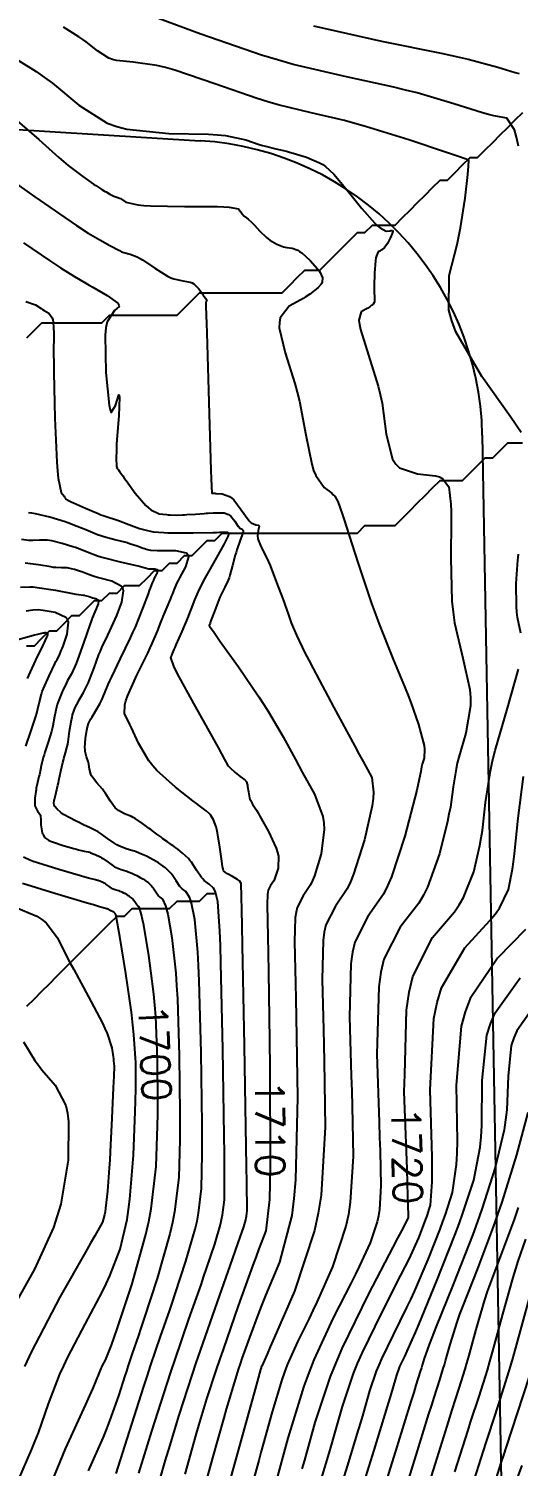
# Model space of a CAD drawing. Header units: metres. Extents: x 837475 to 838479, y 1189012 to 1191015.
# Drawn here: x 838029.2 to 838094.4, y 1190326.8 to 1190518.2 of the extents above; entities that cross this region are included whole.
import ezdxf

# ---------------------------------------------------------------- set-up
doc = ezdxf.new("R2010")
doc.units = ezdxf.units.M
doc.header["$LTSCALE"] = 0.3
for name, color, linetype in [('COTAS 10', 1, 'Continuous'), ('COTAS INT', 252, 'Continuous'), ('DRENAJE', 5, 'Continuous'), ('VIA1', 50, 'Continuous'), ('VIA2', 121, 'Continuous')]:
    doc.layers.add(name, color=color, linetype=linetype)
doc.styles.get("Standard").update_dxf_attribs({"font": 'simplex.shx'})

msp = doc.modelspace()

# ---------------------------------------------------------------- linework, layer by layer
at = {"layer": 'COTAS 10'}
for points in [[(838094.734, 1190464.423), (838094.088, 1190465.394), (838093.32, 1190466.52), (838089.527, 1190471.874), (838086.068, 1190477.807), (838085.51, 1190479.297), (838085.124, 1190480.722), (838085.175, 1190485.315), (838086.216, 1190489.425), (838086.455, 1190490.545), (838086.672, 1190491.656), (838087.278, 1190495.602), (838087.64, 1190498.747), (838087.704, 1190499.354), (838087.752, 1190499.846), (838087.795, 1190500.666), (838086.536, 1190501.124), (838085.762, 1190501.386), (838084.805, 1190501.707), (838079.817, 1190503.358), (838074.057, 1190505.149), (838072.614, 1190505.558), (838071.237, 1190505.93), (838066.812, 1190506.959), (838062.415, 1190508.033), (838061.056, 1190508.432), (838059.635, 1190508.875), (838053.992, 1190510.844), (838048.65, 1190512.656), (838047.419, 1190513), (838046.296, 1190513.276), (838043.137, 1190513.704), (838040.91, 1190513.923), (838040.374, 1190514.067), (838039.874, 1190514.248), (838038.36, 1190515.201), (838036.89, 1190516.409), (838036.417, 1190516.75), (838035.915, 1190517.094), (838033.867, 1190518.36)], [(838028.833, 1190481.869), (838030.155, 1190481.423), (838030.889, 1190480.926), (838031.08, 1190480.801), (838031.266, 1190480.683), (838031.891, 1190480.306), (838032.353, 1190479.694), (838032.435, 1190479.429), (838032.498, 1190479.121), (838032.562, 1190477.663), (838032.547, 1190474.872), (838032.56, 1190473.725), (838032.58, 1190472.416), (838032.715, 1190466.334), (838032.954, 1190460.472), (838033.039, 1190459.301), (838033.133, 1190458.326), (838033.544, 1190456.438), (838033.927, 1190455.934), (838034.004, 1190455.831), (838034.069, 1190455.745), (838034.195, 1190455.567), (838034.618, 1190455.337), (838034.869, 1190455.218), (838035.178, 1190455.075), (838036.779, 1190454.358), (838038.466, 1190453.634), (838038.831, 1190453.487), (838039.15, 1190453.362), (838039.932, 1190453.103), (838040.629, 1190452.895), (838040.895, 1190452.803), (838041.193, 1190452.696), (838042.533, 1190452.185), (838043.971, 1190451.667), (838044.331, 1190451.555), (838044.674, 1190451.457), (838045.776, 1190451.218), (838047.201, 1190451.108), (838047.748, 1190451.09), (838048.361, 1190451.079), (838051.124, 1190451.088), (838053.714, 1190451.127), (838054.217, 1190451.135), (838054.628, 1190451.142), (838055.339, 1190451.157), (838055.433, 1190451.164), (838055.455, 1190451.165), (838055.475, 1190451.167), (838055.533, 1190451.17), (838055.579, 1190451.172), (838055.605, 1190451.172), (838055.653, 1190451.17), (838055.7, 1190451.154), (838055.712, 1190451.145), (838055.725, 1190451.134), (838055.769, 1190451.077), (838055.807, 1190451.022), (838055.817, 1190451.012), (838055.825, 1190451.003), (838055.852, 1190450.992), (838055.862, 1190450.976), (838055.861, 1190450.964), (838055.857, 1190450.949), (838055.83, 1190450.869), (838055.792, 1190450.766), (838055.783, 1190450.736), (838055.774, 1190450.705), (838055.744, 1190450.592), (838055.423, 1190449.97), (838055.231, 1190449.62), (838054.993, 1190449.192), (838053.759, 1190447.003), (838052.453, 1190444.623), (838052.169, 1190444.075), (838051.92, 1190443.575), (838051.301, 1190442.171), (838050.796, 1190440.862), (838050.618, 1190440.422), (838050.424, 1190439.949), (838049.585, 1190437.96), (838048.815, 1190436.164), (838048.665, 1190435.813), (838048.542, 1190435.524), (838048.324, 1190435.005), (838048.263, 1190434.861), (838048.239, 1190434.809), (838048.212, 1190434.751), (838048.087, 1190434.496), (838048.504, 1190433.317), (838048.818, 1190432.676), (838049.218, 1190431.9), (838051.382, 1190427.96), (838053.635, 1190423.939), (838054.091, 1190423.111), (838054.475, 1190422.407), (838055.258, 1190420.897), (838055.668, 1190420.207), (838055.817, 1190420.02), (838055.981, 1190419.835), (838056.701, 1190419.183), (838057.384, 1190418.652), (838057.525, 1190418.544), (838057.645, 1190418.452), (838057.902, 1190418.258), (838058.019, 1190418.153), (838058.051, 1190418.118), (838058.082, 1190418.079), (838058.191, 1190417.916), (838058.297, 1190417.602), (838058.327, 1190417.469), (838058.357, 1190417.315), (838058.465, 1190416.59), (838058.614, 1190415.821), (838058.669, 1190415.639), (838058.731, 1190415.471), (838059.004, 1190414.975), (838059.523, 1190414.167), (838059.74, 1190413.802), (838059.988, 1190413.376), (838061.146, 1190411.325), (838062.17, 1190409.083), (838062.334, 1190408.536), (838062.446, 1190408.021), (838062.418, 1190406.43), (838062.041, 1190405.237), (838061.933, 1190404.973), (838061.824, 1190404.739), (838061.416, 1190404.133), (838061.092, 1190403.493), (838061.034, 1190403.237), (838060.991, 1190402.946), (838060.954, 1190401.61), (838061.042, 1190397.319), (838061.077, 1190395.165), (838061.117, 1190392.591), (838061.251, 1190383.495), (838061.304, 1190379.81), (838061.359, 1190367.053), (838061.316, 1190364.497), (838061.247, 1190362.362), (838060.792, 1190358.176), (838059.85, 1190355.774), (838059.475, 1190354.764), (838059.051, 1190353.605), (838057.109, 1190348.176), (838055.087, 1190342.382), (838054.613, 1190340.993), (838054.176, 1190339.698), (838052.906, 1190335.797), (838051.834, 1190332.262), (838051.521, 1190331.196), (838051.201, 1190330.093), (838049.987, 1190325.797)], [(838094.717, 1190437.728), (838094.269, 1190439.821), (838094.191, 1190440.511), (838094.133, 1190441.249), (838094.091, 1190444.315), (838094.309, 1190447.447), (838094.415, 1190448.226)], [(838028.836, 1190422.688), (838029.509, 1190424.649), (838030.172, 1190426.622), (838030.307, 1190427.069), (838030.421, 1190427.472), (838030.658, 1190428.569), (838030.915, 1190429.596), (838031.042, 1190429.956), (838031.193, 1190430.348), (838031.94, 1190432.036), (838032.7, 1190433.618), (838032.859, 1190433.943), (838032.997, 1190434.218), (838033.307, 1190434.806), (838033.569, 1190435.393), (838033.675, 1190435.669), (838033.797, 1190435.995), (838034.358, 1190437.578), (838034.514, 1190439.18), (838034.38, 1190439.517), (838034.169, 1190439.808), (838032.767, 1190440.473), (838031.152, 1190440.743), (838030.807, 1190440.786), (838030.505, 1190440.814), (838029.785, 1190440.798), (838028.893, 1190440.625)], [(838065.629, 1190326.502), (838065.948, 1190327.641), (838067.332, 1190332.668), (838069.377, 1190338.79), (838070.114, 1190340.619), (838070.925, 1190342.506), (838074.471, 1190349.807), (838077.723, 1190356.013), (838078.349, 1190357.211), (838078.856, 1190358.182), (838079.698, 1190359.807), (838079.75, 1190359.965), (838079.76, 1190360.01), (838079.768, 1190360.057), (838079.778, 1190360.235), (838079.688, 1190362.869), (838079.632, 1190364.465), (838079.562, 1190366.436), (838079.199, 1190376.684), (838079.263, 1190378.959), (838079.502, 1190387.56), (838079.852, 1190389.927), (838080.318, 1190392.014), (838082.961, 1190397.227), (838085.873, 1190400.629), (838086.507, 1190401.575), (838087.067, 1190402.523), (838088.469, 1190405.959), (838089.265, 1190409.471), (838089.443, 1190410.466), (838089.602, 1190411.471), (838090.026, 1190415.181), (838090.657, 1190419.401), (838090.947, 1190420.727), (838091.287, 1190422.122), (838092.935, 1190427.728), (838094.409, 1190432.944)], [(838031.378, 1190322.448), (838034.135, 1190329.173), (838036.829, 1190335.078), (838037.362, 1190336.26), (838037.802, 1190337.246), (838038.619, 1190339.173), (838038.875, 1190339.844), (838038.961, 1190340.037), (838039.054, 1190340.235), (838039.445, 1190340.976), (838040.244, 1190342.975), (838040.595, 1190343.964), (838041.001, 1190345.143), (838042.933, 1190350.976), (838044.83, 1190357.694), (838045.213, 1190359.431), (838045.535, 1190361.114), (838046.185, 1190366.748), (838046.365, 1190372.148), (838046.39, 1190373.684), (838046.391, 1190373.785), (838046.404, 1190375.237), (838046.366, 1190380.996), (838046.123, 1190386.69), (838046.008, 1190388.204), (838045.873, 1190389.69), (838045.478, 1190392.763), (838045.212, 1190394.829), (838044.532, 1190398.837), (838044.386, 1190399.611), (838044.257, 1190400.238), (838043.941, 1190401.288), (838043.742, 1190401.432), (838043.687, 1190401.489), (838043.633, 1190401.553), (838043.436, 1190401.843), (838043.233, 1190402.15), (838043.174, 1190402.225), (838043.114, 1190402.295), (838042.888, 1190402.512), (838042.653, 1190402.688), (838042.587, 1190402.733), (838042.52, 1190402.776), (838042.278, 1190402.919), (838042.032, 1190403.047), (838041.964, 1190403.082), (838041.895, 1190403.115), (838041.647, 1190403.231), (838041.374, 1190403.342), (838041.29, 1190403.372), (838041.202, 1190403.402), (838040.853, 1190403.509), (838040.477, 1190403.654), (838040.372, 1190403.708), (838040.266, 1190403.769), (838039.881, 1190404.038), (838039.498, 1190404.316), (838039.394, 1190404.382), (838039.291, 1190404.443), (838038.926, 1190404.623), (838038.581, 1190404.753), (838038.491, 1190404.782), (838038.402, 1190404.808), (838038.1, 1190404.877), (838037.181, 1190405.121), (838036.704, 1190405.257), (838036.13, 1190405.422), (838033.253, 1190406.269), (838030.395, 1190407.155), (838029.834, 1190407.345), (838029.372, 1190407.513), (838028.536, 1190407.919)], [(838078.813, 1190322.032), (838080.778, 1190328.325), (838082.484, 1190333.825), (838082.848, 1190334.988), (838083.164, 1190335.994), (838083.914, 1190338.325), (838084.392, 1190339.847), (838084.538, 1190340.342), (838084.689, 1190340.87), (838085.283, 1190343.044), (838086.226, 1190346.028), (838086.598, 1190347.067), (838087.018, 1190348.197), (838088.932, 1190353.044), (838091.09, 1190358.695), (838091.663, 1190360.331), (838092.226, 1190361.999), (838094.17, 1190368.282), (838095.662, 1190373.929)]]:
    msp.add_lwpolyline(points, dxfattribs=at)
at = {"layer": 'COTAS INT'}
for points in [[(838094.381, 1190502.533), (838094.119, 1190503.735), (838093.852, 1190504.703), (838092.846, 1190506.257), (838091.135, 1190506.57), (838090.424, 1190506.756), (838089.61, 1190506.985), (838085.811, 1190508.174), (838080.896, 1190509.616), (838079.377, 1190510.005), (838077.791, 1190510.389), (838071.494, 1190511.742), (838064.423, 1190513.424), (838062.349, 1190514.015), (838060.224, 1190514.661), (838052.129, 1190517.45), (838045.314, 1190519.984)], [(838067.12, 1190518.557), (838076.176, 1190516.525), (838084.321, 1190514.857), (838086.102, 1190514.464), (838087.677, 1190514.101), (838091.65, 1190513.041), (838093.968, 1190512.339), (838094.499, 1190512.202)], [(838025.894, 1190515.176), (838030.236, 1190512.459), (838031.341, 1190511.684), (838032.404, 1190510.899), (838035.894, 1190507.984), (838039.684, 1190505.597), (838040.937, 1190505.145), (838042.278, 1190504.784), (838047.854, 1190504.236), (838053.17, 1190504.134), (838054.348, 1190504.053), (838055.397, 1190503.95), (838058.121, 1190503.391), (838059.886, 1190502.775), (838060.33, 1190502.637), (838060.755, 1190502.512), (838062.13, 1190502.176), (838063.514, 1190501.854), (838063.945, 1190501.738), (838064.396, 1190501.61), (838066.197, 1190501.05), (838067.934, 1190500.319), (838068.344, 1190500.083), (838068.724, 1190499.832), (838069.843, 1190498.805), (838070.973, 1190497.425), (838071.36, 1190496.951), (838071.779, 1190496.438), (838073.561, 1190494.253), (838075.269, 1190492.301), (838075.642, 1190491.934), (838075.971, 1190491.643), (838076.798, 1190491.218), (838077.245, 1190491.273), (838077.335, 1190491.284), (838077.411, 1190491.293), (838077.561, 1190491.31), (838077.614, 1190491.31), (838077.628, 1190491.308), (838077.642, 1190491.305), (838077.692, 1190491.287), (838077.673, 1190491.131), (838077.645, 1190491.041), (838077.606, 1190490.931), (838077.381, 1190490.366), (838077.076, 1190489.739), (838076.986, 1190489.59), (838076.895, 1190489.453), (838076.549, 1190489.047), (838076.205, 1190488.752), (838076.115, 1190488.684), (838076.027, 1190488.623), (838075.73, 1190488.452), (838075.485, 1190487.942), (838075.431, 1190487.666), (838075.383, 1190487.333), (838075.256, 1190485.644), (838075.197, 1190483.882), (838075.192, 1190483.502), (838075.191, 1190483.17), (838075.228, 1190482.361), (838075.24, 1190481.925), (838075.224, 1190481.827), (838075.2, 1190481.739), (838075.04, 1190481.505), (838074.842, 1190481.348), (838074.792, 1190481.308), (838074.745, 1190481.27), (838074.595, 1190481.148), (838074.341, 1190480.982), (838074.229, 1190480.916), (838074.098, 1190480.842), (838073.475, 1190480.503), (838073.174, 1190479.379), (838073.246, 1190478.809), (838073.386, 1190478.127), (838074.453, 1190474.733), (838075.732, 1190470.605), (838076.004, 1190469.462), (838076.242, 1190468.318), (838076.805, 1190464.183), (838077.644, 1190460.86), (838078.055, 1190460.227), (838078.544, 1190459.72), (838080.956, 1190458.926), (838083.373, 1190458.671), (838083.865, 1190458.504), (838084.279, 1190458.294), (838085.136, 1190457.186), (838085.391, 1190454.891), (838085.426, 1190453.934), (838085.445, 1190452.836), (838085.388, 1190447.71), (838085.54, 1190441.997), (838085.692, 1190440.53), (838085.891, 1190439.113), (838087.005, 1190434.411), (838087.929, 1190430.215), (838088.008, 1190429.117), (838088.011, 1190428.047), (838087.383, 1190424.411), (838086.443, 1190421.211), (838086.249, 1190420.415), (838086.083, 1190419.658), (838085.723, 1190417.249), (838085.333, 1190414.572), (838085.148, 1190413.646), (838084.93, 1190412.64), (838083.865, 1190408.339), (838082.287, 1190403.911), (838081.744, 1190402.826), (838081.156, 1190401.802), (838078.652, 1190398.609), (838076.472, 1190394.31), (838076.088, 1190392.589), (838075.8, 1190390.637), (838075.55, 1190381.669), (838075.858, 1190372.612), (838075.921, 1190370.605), (838075.974, 1190368.813), (838076.083, 1190364.15), (838075.893, 1190361.014), (838075.757, 1190360.185), (838075.585, 1190359.375), (838074.663, 1190356.592), (838073.201, 1190353.434), (838072.689, 1190352.387), (838072.13, 1190351.266), (838069.726, 1190346.592), (838067.155, 1190340.994), (838066.492, 1190339.29), (838065.849, 1190337.519), (838063.702, 1190330.567), (838062.058, 1190324.539)], [(838027.7, 1190505.889), (838030.556, 1190503.428), (838033.22, 1190501.037), (838033.875, 1190500.478), (838034.494, 1190499.965), (838036.431, 1190498.485), (838037.858, 1190497.498), (838038.155, 1190497.295), (838038.41, 1190497.123), (838038.979, 1190496.756), (838039.314, 1190496.563), (838039.421, 1190496.501), (838039.536, 1190496.434), (838040.004, 1190496.163), (838040.464, 1190495.918), (838040.573, 1190495.869), (838040.675, 1190495.827), (838040.976, 1190495.743), (838041.31, 1190495.622), (838041.431, 1190495.558), (838041.565, 1190495.48), (838042.155, 1190495.085), (838043.757, 1190494.704), (838044.53, 1190494.635), (838045.445, 1190494.582), (838049.94, 1190494.52), (838054.342, 1190494.496), (838055.2, 1190494.466), (838055.901, 1190494.427), (838057.127, 1190494.202), (838057.327, 1190493.923), (838057.382, 1190493.849), (838057.436, 1190493.777), (838057.63, 1190493.53), (838057.866, 1190493.276), (838057.948, 1190493.2), (838058.037, 1190493.121), (838058.416, 1190492.814), (838058.917, 1190492.374), (838059.082, 1190492.211), (838059.26, 1190492.03), (838059.998, 1190491.23), (838060.837, 1190490.407), (838061.078, 1190490.213), (838061.322, 1190490.033), (838062.236, 1190489.505), (838063.117, 1190489.155), (838063.341, 1190489.087), (838063.556, 1190489.033), (838064.263, 1190488.942), (838065.026, 1190488.691), (838065.278, 1190488.535), (838065.546, 1190488.342), (838066.659, 1190487.332), (838067.66, 1190486.211), (838067.858, 1190485.947), (838068.021, 1190485.703), (838068.323, 1190484.992), (838068.282, 1190484.444), (838068.229, 1190484.303), (838068.157, 1190484.168), (838067.747, 1190483.719), (838067.256, 1190483.33), (838067.134, 1190483.232), (838067.017, 1190483.139), (838066.646, 1190482.836), (838066.019, 1190482.425), (838065.742, 1190482.263), (838065.419, 1190482.08), (838063.88, 1190481.243), (838062.685, 1190479.695), (838062.58, 1190479.064), (838062.573, 1190478.344), (838063.362, 1190475.012), (838064.649, 1190470.961), (838064.954, 1190469.789), (838065.238, 1190468.594), (838066.082, 1190464.096), (838066.883, 1190460.203), (838067.14, 1190459.389), (838067.412, 1190458.691), (838068.522, 1190457.123), (838069.542, 1190456.337), (838069.758, 1190456.131), (838069.945, 1190455.929), (838070.38, 1190455.243), (838070.937, 1190453.596), (838071.2, 1190452.79), (838071.511, 1190451.831), (838073.029, 1190447.102), (838074.855, 1190441.666), (838075.359, 1190440.263), (838075.863, 1190438.903), (838077.681, 1190434.357), (838079.31, 1190430.416), (838079.694, 1190429.437), (838080.05, 1190428.507), (838081.095, 1190425.554), (838081.729, 1190423.267), (838081.826, 1190422.757), (838081.889, 1190422.3), (838081.832, 1190421.095), (838081.599, 1190420.301), (838081.55, 1190420.103), (838081.509, 1190419.915), (838081.42, 1190419.317), (838081.063, 1190417.674), (838080.853, 1190416.826), (838080.595, 1190415.809), (838079.262, 1190410.718), (838077.506, 1190405.3), (838076.981, 1190404.077), (838076.439, 1190402.974), (838074.343, 1190399.99), (838072.627, 1190396.606), (838072.325, 1190395.251), (838072.098, 1190393.714), (838071.901, 1190386.654), (838072.154, 1190378.789), (838072.21, 1190376.745), (838072.26, 1190374.758), (838072.389, 1190368.065), (838072.019, 1190361.97), (838071.755, 1190360.36), (838071.421, 1190358.785), (838069.627, 1190353.376), (838067.545, 1190348.687), (838067.028, 1190347.564), (838066.538, 1190346.518), (838064.982, 1190343.376), (838063.62, 1190340.345), (838063.252, 1190339.369), (838062.888, 1190338.334), (838061.606, 1190334.101), (838060.42, 1190329.757), (838060.117, 1190328.652), (838059.825, 1190327.589), (838058.863, 1190324.101)], [(838026.083, 1190498.585), (838030.058, 1190495.78), (838034.033, 1190493.03), (838034.862, 1190492.465), (838035.572, 1190491.986), (838037.155, 1190490.963), (838038.088, 1190490.425), (838038.388, 1190490.252), (838038.707, 1190490.067), (838040.011, 1190489.311), (838041.292, 1190488.629), (838041.597, 1190488.491), (838041.88, 1190488.375), (838042.72, 1190488.141), (838043.648, 1190487.805), (838043.986, 1190487.625), (838044.36, 1190487.407), (838046.002, 1190486.308), (838047.716, 1190485.228), (838048.135, 1190485.022), (838048.53, 1190484.857), (838049.755, 1190484.6), (838050.727, 1190484.446), (838050.962, 1190484.346), (838051.182, 1190484.221), (838051.854, 1190483.563), (838052.347, 1190482.867), (838052.454, 1190482.718), (838052.549, 1190482.587), (838052.784, 1190482.275), (838052.89, 1190482.109), (838052.903, 1190482.071), (838052.909, 1190482.036), (838052.874, 1190481.939), (838052.813, 1190481.781), (838052.804, 1190481.708), (838052.797, 1190481.622), (838052.801, 1190481.206), (838052.875, 1190478.952), (838052.913, 1190477.707), (838052.96, 1190476.192), (838053.191, 1190468.481), (838053.426, 1190460.864), (838053.475, 1190459.409), (838053.516, 1190458.237), (838053.608, 1190456.368), (838053.842, 1190456.342), (838053.974, 1190456.332), (838054.135, 1190456.321), (838054.957, 1190456.271), (838055.964, 1190455.907), (838056.241, 1190455.698), (838056.518, 1190455.443), (838057.513, 1190454.128), (838058.413, 1190452.84), (838058.63, 1190452.6), (838058.833, 1190452.412), (838059.45, 1190452.157), (838059.818, 1190452.086), (838059.865, 1190452.014), (838059.888, 1190451.919), (838059.772, 1190451.387), (838059.675, 1190450.621), (838059.709, 1190450.379), (838059.771, 1190450.124), (838060.216, 1190449.095), (838060.901, 1190447.708), (838061.113, 1190447.227), (838061.334, 1190446.704), (838062.217, 1190444.466), (838063.027, 1190442.295), (838063.203, 1190441.815), (838063.357, 1190441.387), (838063.74, 1190440.278), (838064.058, 1190439.377), (838064.171, 1190439.081), (838064.296, 1190438.765), (838064.839, 1190437.453), (838065.981, 1190435.095), (838066.483, 1190434.119), (838067.066, 1190433.003), (838069.842, 1190427.804), (838072.623, 1190422.662), (838073.21, 1190421.581), (838073.716, 1190420.648), (838074.882, 1190418.519), (838075.123, 1190416.542), (838075.048, 1190415.706), (838074.91, 1190414.745), (838073.897, 1190410.23), (838072.443, 1190405.627), (838072.028, 1190404.611), (838071.606, 1190403.706), (838070.034, 1190401.371), (838068.782, 1190398.902), (838068.561, 1190397.913), (838068.396, 1190396.791), (838068.252, 1190391.64), (838068.45, 1190384.966), (838068.499, 1190382.885), (838068.546, 1190380.702), (838068.694, 1190371.98), (838068.145, 1190362.926), (838067.753, 1190360.535), (838067.256, 1190358.195), (838064.592, 1190350.161), (838061.889, 1190343.939), (838061.368, 1190342.741), (838060.945, 1190341.771), (838060.237, 1190340.161), (838060.172, 1190340.016), (838060.155, 1190339.97), (838060.138, 1190339.921), (838060.076, 1190339.719), (838059.615, 1190338.052), (838059.345, 1190337.079), (838057.305, 1190329.719), (838055.443, 1190323.019)], [(838028.551, 1190489.685), (838032.009, 1190487.308), (838032.784, 1190486.788), (838033.48, 1190486.329), (838035.331, 1190485.17), (838036.809, 1190484.319), (838037.269, 1190484.053), (838037.751, 1190483.774), (838039.673, 1190482.66), (838041.077, 1190481.623), (838041.232, 1190481.393), (838041.286, 1190481.189), (838040.637, 1190480.656), (838039.662, 1190479.168), (838039.511, 1190478.362), (838039.411, 1190477.384), (838039.481, 1190472.425), (838039.929, 1190468.055), (838040.068, 1190467.448), (838040.212, 1190467.103), (838040.789, 1190468.036), (838041.228, 1190469.427), (838041.286, 1190469.372), (838041.317, 1190469.125), (838041.201, 1190466.643), (838040.969, 1190463.481), (838040.926, 1190462.806), (838040.894, 1190462.218), (838040.857, 1190460.818), (838040.896, 1190460.133), (838040.911, 1190459.995), (838040.928, 1190459.88), (838041.005, 1190459.651), (838041.108, 1190459.536), (838041.141, 1190459.493), (838041.176, 1190459.444), (838041.32, 1190459.228), (838041.736, 1190458.637), (838041.942, 1190458.352), (838042.189, 1190458.016), (838043.411, 1190456.362), (838044.801, 1190454.728), (838045.153, 1190454.403), (838045.491, 1190454.134), (838046.594, 1190453.621), (838047.553, 1190453.502), (838047.8, 1190453.48), (838048.039, 1190453.463), (838048.837, 1190453.442), (838049.69, 1190453.469), (838049.963, 1190453.482), (838050.253, 1190453.497), (838051.434, 1190453.573), (838052.578, 1190453.653), (838052.844, 1190453.67), (838053.089, 1190453.686), (838053.788, 1190453.728), (838054.348, 1190453.746), (838054.505, 1190453.746), (838054.663, 1190453.745), (838055.239, 1190453.724), (838055.807, 1190453.532), (838055.96, 1190453.423), (838056.111, 1190453.289), (838056.641, 1190452.603), (838057.11, 1190451.931), (838057.223, 1190451.806), (838057.329, 1190451.708), (838057.651, 1190451.575), (838057.776, 1190451.37), (838057.758, 1190451.227), (838057.718, 1190451.046), (838057.382, 1190450.079), (838056.928, 1190448.827), (838056.813, 1190448.466), (838056.703, 1190448.099), (838056.346, 1190446.723), (838055.989, 1190445.417), (838055.88, 1190445.095), (838055.766, 1190444.79), (838055.314, 1190443.83), (838054.816, 1190442.842), (838054.672, 1190442.519), (838054.525, 1190442.174), (838053.974, 1190440.753), (838053.515, 1190439.495), (838053.428, 1190439.254), (838053.357, 1190439.06), (838053.241, 1190438.744), (838053.243, 1190438.723), (838053.246, 1190438.715), (838053.25, 1190438.705), (838053.276, 1190438.659), (838053.886, 1190437.794), (838054.722, 1190436.616), (838057.129, 1190433.227), (838059.855, 1190429.246), (838060.519, 1190428.221), (838061.143, 1190427.23), (838063.065, 1190423.931), (838064.717, 1190420.889), (838065.171, 1190420.06), (838065.623, 1190419.236), (838067.242, 1190416.308), (838068.361, 1190413.326), (838068.498, 1190412.468), (838068.56, 1190411.596), (838068.158, 1190408.33), (838067.242, 1190405.432), (838066.98, 1190404.792), (838066.715, 1190404.223), (838065.725, 1190402.752), (838064.937, 1190401.197), (838064.798, 1190400.575), (838064.694, 1190399.869), (838064.603, 1190396.625), (838064.746, 1190391.142), (838064.788, 1190389.025), (838064.832, 1190386.647), (838064.999, 1190375.895), (838064.74, 1190364.961), (838064.514, 1190362.469), (838064.222, 1190360.21), (838062.611, 1190353.983), (838060.751, 1190349.583), (838060.301, 1190348.475), (838059.879, 1190347.415), (838058.592, 1190343.983), (838057.607, 1190341.161), (838057.375, 1190340.484), (838057.163, 1190339.853), (838056.544, 1190337.953), (838055.804, 1190335.444), (838055.514, 1190334.429), (838055.187, 1190333.275), (838053.7, 1190327.953), (838052.051, 1190322.031)], [(838046.275, 1190323.642), (838047.215, 1190326.911), (838047.528, 1190327.963), (838047.864, 1190329.08), (838049.269, 1190333.642), (838050.99, 1190338.981), (838051.526, 1190340.587), (838052.088, 1190342.247), (838054.331, 1190348.704), (838056.334, 1190354.385), (838056.744, 1190355.556), (838057.092, 1190356.553), (838057.83, 1190358.704), (838058.101, 1190359.648), (838058.155, 1190359.885), (838058.201, 1190360.11), (838058.29, 1190360.835), (838058.255, 1190364.602), (838058.222, 1190366.745), (838058.179, 1190369.366), (838057.94, 1190382.806), (838057.684, 1190396.185), (838057.63, 1190398.768), (838057.584, 1190400.864), (838057.48, 1190404.383), (838057.273, 1190404.741), (838057.163, 1190404.844), (838057.029, 1190404.949), (838056.353, 1190405.343), (838055.667, 1190405.705), (838055.527, 1190405.79), (838055.409, 1190405.868), (838055.162, 1190406.094), (838055.02, 1190406.684), (838054.968, 1190406.991), (838054.911, 1190407.36), (838054.66, 1190409.215), (838054.358, 1190411.156), (838054.269, 1190411.58), (838054.178, 1190411.954), (838053.831, 1190412.895), (838053.46, 1190413.451), (838053.354, 1190413.582), (838053.246, 1190413.703), (838052.846, 1190414.059), (838051.969, 1190414.72), (838051.561, 1190415.034), (838051.081, 1190415.405), (838048.753, 1190417.215), (838046.298, 1190419.438), (838045.738, 1190420.068), (838045.231, 1190420.705), (838043.833, 1190423.058), (838042.907, 1190425.118), (838042.697, 1190425.57), (838042.507, 1190425.971), (838041.99, 1190426.99), (838042.007, 1190428.196), (838042.154, 1190428.714), (838042.364, 1190429.313), (838043.635, 1190432.14), (838045.072, 1190435.077), (838045.387, 1190435.744), (838045.665, 1190436.348), (838046.368, 1190438.003), (838046.849, 1190439.248), (838046.987, 1190439.594), (838047.127, 1190439.94), (838047.652, 1190441.193), (838048.129, 1190442.324), (838048.24, 1190442.593), (838048.341, 1190442.844), (838048.628, 1190443.589), (838048.998, 1190444.419), (838049.151, 1190444.723), (838049.326, 1190445.06), (838050.143, 1190446.542), (838050.519, 1190447.898), (838050.417, 1190448.154), (838050.225, 1190448.358), (838048.788, 1190448.666), (838047.052, 1190448.659), (838046.672, 1190448.665), (838046.335, 1190448.674), (838045.485, 1190448.736), (838044.858, 1190448.872), (838044.662, 1190448.928), (838044.458, 1190448.991), (838043.639, 1190449.286), (838042.653, 1190449.627), (838042.342, 1190449.72), (838042.015, 1190449.812), (838040.697, 1190450.136), (838039.235, 1190450.533), (838038.817, 1190450.67), (838038.392, 1190450.819), (838036.811, 1190451.457), (838035.097, 1190452.151), (838034.589, 1190452.337), (838034.066, 1190452.519), (838032.058, 1190453.151), (838030.121, 1190453.613), (838029.644, 1190453.688), (838029.192, 1190453.74)], [(838043.894, 1190325.897), (838045.631, 1190331.487), (838047.652, 1190337.832), (838048.19, 1190339.474), (838048.719, 1190341.068), (838050.554, 1190346.411), (838052.161, 1190350.998), (838052.546, 1190352.116), (838052.905, 1190353.167), (838053.988, 1190356.411), (838054.74, 1190359.026), (838054.89, 1190359.681), (838055.016, 1190360.306), (838055.264, 1190362.313), (838055.283, 1190366.488), (838055.264, 1190368.48), (838055.236, 1190370.834), (838055.047, 1190382.353), (838054.794, 1190393.812), (838054.725, 1190396.127), (838054.656, 1190398.071), (838054.413, 1190401.995), (838054.088, 1190403.265), (838053.968, 1190403.536), (838053.836, 1190403.771), (838053.25, 1190404.329), (838052.582, 1190404.815), (838052.398, 1190405.006), (838052.214, 1190405.22), (838051.552, 1190406.195), (838050.868, 1190407.23), (838050.671, 1190407.481), (838050.469, 1190407.718), (838049.71, 1190408.445), (838049.061, 1190408.961), (838048.929, 1190409.064), (838048.818, 1190409.149), (838048.588, 1190409.314), (838048.391, 1190409.441), (838048.301, 1190409.502), (838048.195, 1190409.576), (838047.682, 1190409.937), (838047.092, 1190410.363), (838046.937, 1190410.477), (838046.787, 1190410.59), (838046.274, 1190410.981), (838045.686, 1190411.431), (838045.488, 1190411.58), (838045.275, 1190411.74), (838044.377, 1190412.406), (838043.403, 1190413.047), (838043.142, 1190413.192), (838042.885, 1190413.323), (838041.988, 1190413.675), (838041.162, 1190414.098), (838040.95, 1190414.274), (838040.745, 1190414.475), (838040.066, 1190415.411), (838039.412, 1190416.445), (838039.223, 1190416.708), (838039.031, 1190416.961), (838038.31, 1190417.788), (838037.703, 1190418.534), (838037.583, 1190418.734), (838037.484, 1190418.933), (838037.297, 1190419.629), (838037.208, 1190420.291), (838037.169, 1190420.468), (838037.124, 1190420.642), (838036.913, 1190421.246), (838036.743, 1190421.975), (838036.724, 1190422.228), (838036.718, 1190422.502), (838036.798, 1190423.677), (838036.953, 1190424.791), (838036.994, 1190425.028), (838037.034, 1190425.233), (838037.172, 1190425.715), (838037.401, 1190426.136), (838037.498, 1190426.303), (838037.61, 1190426.492), (838038.137, 1190427.356), (838038.693, 1190428.325), (838038.824, 1190428.58), (838038.944, 1190428.83), (838039.293, 1190429.683), (838039.797, 1190430.894), (838040.015, 1190431.37), (838040.267, 1190431.906), (838041.463, 1190434.346), (838042.777, 1190437.092), (838043.105, 1190437.82), (838043.417, 1190438.535), (838044.412, 1190441.002), (838045.156, 1190442.973), (838045.309, 1190443.375), (838045.439, 1190443.715), (838045.719, 1190444.426), (838045.834, 1190444.7), (838045.861, 1190444.765), (838045.886, 1190444.826), (838045.955, 1190445.006), (838046.045, 1190445.208), (838046.082, 1190445.281), (838046.125, 1190445.363), (838046.322, 1190445.722), (838046.414, 1190446.051), (838046.389, 1190446.113), (838046.342, 1190446.163), (838045.994, 1190446.237), (838045.573, 1190446.235), (838045.481, 1190446.237), (838045.399, 1190446.239), (838045.193, 1190446.254), (838045.041, 1190446.287), (838044.994, 1190446.301), (838044.944, 1190446.316), (838044.746, 1190446.388), (838044.113, 1190446.559), (838043.789, 1190446.637), (838043.401, 1190446.728), (838041.463, 1190447.17), (838039.345, 1190447.693), (838038.843, 1190447.836), (838038.379, 1190447.978), (838037.006, 1190448.483), (838035.807, 1190448.969), (838035.452, 1190449.099), (838035.087, 1190449.226), (838033.683, 1190449.668), (838032.328, 1190449.991), (838031.994, 1190450.044), (838031.678, 1190450.08), (838030.685, 1190450.077), (838029.78, 1190450.029), (838029.519, 1190450.037), (838029.254, 1190450.053), (838028.261, 1190450.189)], [(838040.881, 1190325.876), (838042.661, 1190331.473), (838044.561, 1190337.475), (838045.021, 1190338.897), (838045.453, 1190340.216), (838046.778, 1190344.117), (838047.988, 1190347.612), (838048.348, 1190348.675), (838048.719, 1190349.78), (838050.146, 1190354.117), (838051.378, 1190358.404), (838051.625, 1190359.477), (838051.832, 1190360.501), (838052.238, 1190363.792), (838052.31, 1190368.375), (838052.306, 1190370.215), (838052.292, 1190372.302), (838052.153, 1190381.901), (838051.904, 1190391.438), (838051.819, 1190393.486), (838051.728, 1190395.277), (838051.346, 1190399.606), (838050.903, 1190401.789), (838050.774, 1190402.227), (838050.643, 1190402.594), (838050.147, 1190403.315), (838049.635, 1190403.688), (838049.494, 1190403.833), (838049.353, 1190403.998), (838048.847, 1190404.745), (838048.323, 1190405.537), (838048.172, 1190405.729), (838048.017, 1190405.91), (838047.436, 1190406.467), (838046.83, 1190406.921), (838046.66, 1190407.037), (838046.489, 1190407.149), (838045.864, 1190407.517), (838045.232, 1190407.847), (838044.88, 1190408.021), (838044.241, 1190408.319), (838043.537, 1190408.605), (838043.32, 1190408.682), (838043.094, 1190408.76), (838042.197, 1190409.034), (838041.229, 1190409.408), (838040.958, 1190409.548), (838040.686, 1190409.704), (838039.693, 1190410.397), (838038.719, 1190411.107), (838038.459, 1190411.274), (838038.203, 1190411.427), (838037.312, 1190411.873), (838036.6, 1190412.18), (838036.456, 1190412.246), (838036.336, 1190412.305), (838036.096, 1190412.448), (838036.02, 1190412.515), (838036.003, 1190412.525), (838035.987, 1190412.531), (838035.944, 1190412.523), (838035.735, 1190412.596), (838035.615, 1190412.653), (838035.467, 1190412.725), (838034.707, 1190413.121), (838033.878, 1190413.604), (838033.687, 1190413.732), (838033.512, 1190413.858), (838033.022, 1190414.291), (838032.719, 1190414.668), (838032.664, 1190414.758), (838032.62, 1190414.841), (838032.565, 1190415.09), (838032.629, 1190415.435), (838032.661, 1190415.578), (838032.698, 1190415.743), (838032.884, 1190416.512), (838033.118, 1190417.497), (838033.186, 1190417.798), (838033.255, 1190418.112), (838033.517, 1190419.345), (838033.777, 1190420.522), (838033.845, 1190420.8), (838033.912, 1190421.057), (838034.141, 1190421.811), (838034.357, 1190422.628), (838034.415, 1190422.925), (838034.473, 1190423.252), (838034.676, 1190424.688), (838034.912, 1190426.163), (838034.991, 1190426.515), (838035.075, 1190426.843), (838035.428, 1190427.822), (838035.834, 1190428.63), (838035.952, 1190428.85), (838036.072, 1190429.067), (838036.527, 1190429.839), (838037.027, 1190430.801), (838037.175, 1190431.139), (838037.329, 1190431.508), (838037.919, 1190433.1), (838038.575, 1190434.858), (838038.77, 1190435.333), (838038.97, 1190435.802), (838039.741, 1190437.453), (838040.524, 1190439.107), (838040.732, 1190439.579), (838040.936, 1190440.056), (838041.641, 1190441.829), (838041.844, 1190443.362), (838041.731, 1190443.688), (838041.546, 1190443.972), (838040.267, 1190444.643), (838038.729, 1190445.016), (838038.38, 1190445.111), (838038.064, 1190445.204), (838037.201, 1190445.51), (838036.518, 1190445.787), (838036.316, 1190445.86), (838036.107, 1190445.933), (838035.307, 1190446.185), (838034.536, 1190446.369), (838034.345, 1190446.399), (838034.165, 1190446.42), (838033.599, 1190446.418), (838032.823, 1190446.44), (838032.511, 1190446.476), (838032.156, 1190446.524), (838030.522, 1190446.805), (838028.745, 1190447.038)], [(838028.149, 1190443.837), (838029.365, 1190443.9), (838029.838, 1190443.867), (838030.37, 1190443.81), (838032.783, 1190443.422), (838035.058, 1190442.995), (838035.502, 1190442.915), (838035.866, 1190442.852), (838036.513, 1190442.759), (838036.652, 1190442.76), (838036.696, 1190442.754), (838036.743, 1190442.747), (838036.932, 1190442.702), (838037.128, 1190442.64), (838037.179, 1190442.622), (838037.229, 1190442.604), (838037.397, 1190442.536), (838037.608, 1190442.461), (838037.686, 1190442.439), (838037.771, 1190442.415), (838038.149, 1190442.324), (838038.462, 1190442.159), (838038.508, 1190442.09), (838038.535, 1190442.01), (838038.485, 1190441.633), (838038.313, 1190441.199), (838038.262, 1190441.082), (838038.211, 1190440.966), (838038.019, 1190440.56), (838037.673, 1190439.699), (838037.524, 1190439.296), (838037.353, 1190438.822), (838036.545, 1190436.516), (838035.713, 1190434.187), (838035.527, 1190433.699), (838035.36, 1190433.278), (838034.917, 1190432.322), (838034.534, 1190431.643), (838034.406, 1190431.396), (838034.267, 1190431.124), (838033.684, 1190429.929), (838033.134, 1190428.595), (838033.016, 1190428.236), (838032.913, 1190427.88), (838032.667, 1190426.628), (838032.447, 1190425.362), (838032.361, 1190424.997), (838032.265, 1190424.625), (838031.825, 1190423.23), (838031.374, 1190421.872), (838031.269, 1190421.524), (838031.174, 1190421.188), (838030.903, 1190420.075), (838030.697, 1190419.104), (838030.643, 1190418.857), (838030.589, 1190418.62), (838030.405, 1190417.844), (838030.241, 1190417.092), (838030.201, 1190416.87), (838030.162, 1190416.642), (838030.041, 1190415.768), (838030.032, 1190414.95), (838030.064, 1190414.756), (838030.112, 1190414.576), (838030.411, 1190414.048), (838030.722, 1190413.612), (838030.777, 1190413.491), (838030.82, 1190413.37), (838030.862, 1190412.931), (838030.843, 1190412.47), (838030.847, 1190412.334), (838030.855, 1190412.195), (838030.918, 1190411.664), (838031.038, 1190411.154), (838031.082, 1190411.027), (838031.131, 1190410.907), (838031.348, 1190410.529), (838031.876, 1190410.161), (838032.121, 1190410.048), (838032.408, 1190409.931), (838033.805, 1190409.465), (838035.253, 1190409.048), (838035.574, 1190408.961), (838035.86, 1190408.886), (838036.603, 1190408.718), (838037.144, 1190408.594), (838037.302, 1190408.548), (838037.464, 1190408.496), (838038.081, 1190408.264), (838038.733, 1190407.941), (838038.917, 1190407.832), (838039.103, 1190407.714), (838039.787, 1190407.217), (838040.476, 1190406.736), (838040.665, 1190406.628), (838040.853, 1190406.531), (838041.525, 1190406.272), (838042.148, 1190406.081), (838042.305, 1190406.027), (838042.456, 1190405.973), (838042.944, 1190405.775), (838043.387, 1190405.568), (838043.51, 1190405.508), (838043.632, 1190405.447), (838044.071, 1190405.218), (838044.505, 1190404.963), (838044.623, 1190404.885), (838044.741, 1190404.805), (838045.162, 1190404.49), (838045.565, 1190404.103), (838045.673, 1190403.977), (838045.778, 1190403.843), (838046.141, 1190403.294), (838046.493, 1190402.775), (838046.591, 1190402.661), (838046.689, 1190402.56), (838047.044, 1190402.302), (838047.45, 1190401.416), (838047.58, 1190400.919), (838047.718, 1190400.313), (838048.279, 1190397.218), (838048.801, 1190392.484), (838048.914, 1190390.845), (838049.013, 1190389.064), (838049.259, 1190381.448), (838049.348, 1190373.77), (838049.348, 1190371.949), (838049.338, 1190370.261), (838049.212, 1190365.27), (838048.647, 1190360.697), (838048.361, 1190359.273), (838048.017, 1190357.781), (838046.305, 1190351.823), (838044.532, 1190346.394), (838044.15, 1190345.235), (838043.816, 1190344.226), (838043.002, 1190341.823), (838042.415, 1190340.096), (838042.224, 1190339.512), (838042.02, 1190338.882), (838041.179, 1190336.223), (838039.998, 1190332.89), (838039.58, 1190331.835), (838039.123, 1190330.722), (838037.143, 1190326.223)], [(838029.067, 1190431.676), (838029.251, 1190432.1), (838030.196, 1190434.144), (838031.133, 1190436.112), (838031.313, 1190436.489), (838031.459, 1190436.794), (838031.697, 1190437.289), (838031.717, 1190437.335), (838031.726, 1190437.357), (838031.735, 1190437.382), (838031.779, 1190437.506), (838031.791, 1190437.632), (838031.781, 1190437.658), (838031.764, 1190437.681), (838031.655, 1190437.733), (838031.528, 1190437.754), (838031.501, 1190437.757), (838031.477, 1190437.76), (838031.421, 1190437.758), (838031.351, 1190437.745), (838031.319, 1190437.739), (838031.281, 1190437.733), (838031.099, 1190437.704), (838030.38, 1190437.531), (838030.004, 1190437.434), (838029.55, 1190437.316), (838027.273, 1190436.714)], [(838068.065, 1190324.769), (838069.211, 1190328.575), (838069.525, 1190329.653), (838069.839, 1190330.743), (838070.962, 1190334.769), (838072.442, 1190339.177), (838072.981, 1190340.507), (838073.576, 1190341.885), (838076.193, 1190347.259), (838078.762, 1190352.252), (838079.328, 1190353.389), (838079.831, 1190354.42), (838081.12, 1190357.259), (838081.896, 1190359.227), (838082.075, 1190359.709), (838082.19, 1190360.028), (838082.238, 1190360.163), (838082.57, 1190361.186), (838082.696, 1190361.576), (838082.908, 1190364.685), (838082.915, 1190366.208), (838082.9, 1190368.02), (838082.662, 1190376.954), (838083.135, 1190386.428), (838083.569, 1190388.579), (838084.134, 1190390.525), (838087.27, 1190395.846), (838090.59, 1190399.457), (838091.27, 1190400.324), (838091.848, 1190401.134), (838093.072, 1190403.58), (838093.599, 1190406.302), (838093.737, 1190407.286), (838093.872, 1190408.369), (838094.329, 1190413.113), (838095.07, 1190418.653)], [(838027.922, 1190325.141), (838029.653, 1190329.124), (838030.092, 1190330.212), (838030.512, 1190331.293), (838031.88, 1190335.141), (838033.386, 1190339.081), (838033.894, 1190340.22), (838034.44, 1190341.379), (838036.739, 1190345.738), (838039.005, 1190350.006), (838039.531, 1190351.107), (838040.013, 1190352.174), (838041.385, 1190355.738), (838042.318, 1190359.684), (838042.522, 1190360.991), (838042.702, 1190362.392), (838043.159, 1190368.226), (838043.392, 1190374.034), (838043.432, 1190375.418), (838043.441, 1190375.807), (838043.46, 1190376.705), (838043.472, 1190380.543), (838043.233, 1190384.317), (838043.103, 1190385.563), (838042.945, 1190386.896), (838042.888, 1190387.291), (838042.144, 1190392.441), (838041.347, 1190397.361), (838041.192, 1190398.302), (838041.064, 1190399.06), (838040.838, 1190400.274), (838040.796, 1190400.304), (838040.772, 1190400.33), (838040.73, 1190400.392), (838040.687, 1190400.457), (838040.675, 1190400.473), (838040.662, 1190400.488), (838040.614, 1190400.534), (838040.564, 1190400.571), (838040.55, 1190400.581), (838040.536, 1190400.59), (838040.484, 1190400.621), (838040.432, 1190400.648), (838040.417, 1190400.655), (838040.403, 1190400.662), (838040.35, 1190400.687), (838040.292, 1190400.71), (838040.274, 1190400.717), (838040.255, 1190400.723), (838040.181, 1190400.746), (838040.101, 1190400.777), (838040.079, 1190400.788), (838040.057, 1190400.801), (838039.975, 1190400.858), (838039.893, 1190400.918), (838039.871, 1190400.932), (838039.849, 1190400.945), (838039.772, 1190400.983), (838039.698, 1190401.011), (838039.679, 1190401.017), (838039.66, 1190401.022), (838039.596, 1190401.037), (838038.501, 1190401.355), (838037.833, 1190401.552), (838037.006, 1190401.797), (838032.7, 1190403.072), (838028.382, 1190404.378)], [(838027.36, 1190401.295), (838030.314, 1190400.048), (838030.967, 1190399.621), (838031.548, 1190399.157), (838033.051, 1190397.187), (838034.315, 1190394.643), (838034.746, 1190393.818), (838035.212, 1190392.941), (838037.187, 1190389.337), (838039.002, 1190385.895), (838039.367, 1190385.119), (838039.673, 1190384.42), (838040.283, 1190382.537), (838040.463, 1190381.321), (838040.499, 1190381.043), (838040.527, 1190380.79), (838040.579, 1190380.091), (838040.541, 1190378.701), (838040.514, 1190378.014), (838040.48, 1190377.195), (838040.296, 1190373.147), (838040.065, 1190368.675), (838040.001, 1190367.59), (838039.937, 1190366.571), (838039.707, 1190363.443), (838039.467, 1190361.173), (838039.396, 1190360.696), (838039.324, 1190360.284), (838039.049, 1190359.342), (838038.005, 1190357.495), (838037.447, 1190356.513), (838036.774, 1190355.326), (838033.374, 1190349.342), (838029.582, 1190342.095), (838028.661, 1190340.113)], [(838095.306, 1190398.285), (838091.58, 1190394.465), (838087.949, 1190389.086), (838087.283, 1190387.315), (838086.763, 1190385.421), (838086.112, 1190377.561), (838086.215, 1190370.099), (838086.171, 1190368.456), (838086.096, 1190366.996), (838085.565, 1190363.252), (838084.618, 1190360.337), (838084.281, 1190359.399), (838083.913, 1190358.405), (838082.312, 1190354.344), (838080.507, 1190350.116), (838080.008, 1190349.016), (838079.511, 1190347.947), (838077.722, 1190344.344), (838076.156, 1190341.128), (838075.8, 1190340.303), (838075.477, 1190339.507), (838074.591, 1190336.87), (838073.729, 1190333.845), (838073.422, 1190332.805), (838073.085, 1190331.676), (838071.617, 1190326.87), (838070.101, 1190321.995)], [(838073.19, 1190322.606), (838075.17, 1190328.971), (838076.958, 1190334.778), (838077.318, 1190335.956), (838077.62, 1190336.947), (838078.221, 1190338.971), (838078.513, 1190339.838), (838078.619, 1190340.1), (838078.736, 1190340.371), (838079.251, 1190341.429), (838080.26, 1190343.643), (838080.689, 1190344.643), (838081.182, 1190345.811), (838083.504, 1190351.429), (838085.93, 1190357.583), (838086.488, 1190359.089), (838086.998, 1190360.51), (838088.433, 1190364.929), (838089.285, 1190369.307), (838089.428, 1190370.703), (838089.53, 1190372.178), (838089.562, 1190378.167), (838090.199, 1190384.221), (838090.683, 1190385.737), (838091.299, 1190387.184), (838094.634, 1190391.832)], [(838096.408, 1190387.92), (838094.175, 1190384.809), (838093.763, 1190383.841), (838093.439, 1190382.826), (838093.013, 1190378.773), (838092.845, 1190374.257), (838092.684, 1190372.95), (838092.473, 1190371.618), (838091.301, 1190366.605), (838089.536, 1190361.069), (838088.952, 1190359.408), (838088.327, 1190357.692), (838085.724, 1190351.028), (838083.372, 1190345.22), (838082.905, 1190344.042), (838082.518, 1190343.051), (838081.784, 1190341.028), (838081.584, 1190340.294), (838081.533, 1190340.116), (838081.483, 1190339.948), (838081.322, 1190339.434), (838080.755, 1190337.631), (838080.451, 1190336.651), (838080.082, 1190335.463), (838078.217, 1190329.434), (838076.091, 1190322.61)], [(838028.529, 1190383.333), (838030.064, 1190380.86), (838030.516, 1190380.224), (838030.981, 1190379.608), (838032.756, 1190377.561), (838034.148, 1190374.865), (838034.37, 1190373.841), (838034.521, 1190372.697), (838034.479, 1190367.561), (838033.484, 1190361.737), (838033.035, 1190360.158), (838032.51, 1190358.595), (838029.99, 1190353.072), (838027.3, 1190348.238)], [(838081.535, 1190321.453), (838083.34, 1190327.216), (838084.887, 1190332.187), (838085.246, 1190333.324), (838085.574, 1190334.356), (838086.506, 1190337.216), (838087.301, 1190339.745), (838087.543, 1190340.569), (838087.795, 1190341.446), (838088.782, 1190345.06), (838089.935, 1190349.005), (838090.291, 1190350.091), (838090.663, 1190351.174), (838092.14, 1190355.06), (838093.854, 1190359.698), (838094.374, 1190361.255)], [(838095.348, 1190357.077), (838094.308, 1190354.15), (838093.984, 1190353.115), (838093.643, 1190351.982), (838092.28, 1190347.077), (838090.9, 1190342.023), (838090.548, 1190340.796), (838090.21, 1190339.644), (838089.097, 1190336.106), (838087.983, 1190332.718), (838087.643, 1190331.66), (838087.29, 1190330.549), (838085.901, 1190326.106)], [(838095.779, 1190349.093), (838094.005, 1190342.599), (838093.554, 1190341.022), (838093.119, 1190339.542), (838091.689, 1190334.997), (838090.392, 1190331.08), (838090.041, 1190329.996), (838089.692, 1190328.912), (838088.462, 1190324.997)], [(838091.023, 1190323.888), (838092.095, 1190327.274), (838092.438, 1190328.332), (838092.801, 1190329.442), (838094.281, 1190333.888), (838095.857, 1190338.798)]]:
    msp.add_lwpolyline(points, dxfattribs=at)
at = {"layer": 'DRENAJE'}
for points in [[(838094.91472, 1190506.98153, 0), (838093.91506, 1190505.98186, 0), (838092.9154, 1190504.9822, 0), (838091.91573, 1190503.98254, 0), (838090.91607, 1190502.98288, 0), (838089.91641, 1190501.98321, 0), (838088.91675, 1190500.98355, 0), (838087.91708, 1190500.98355, 0), (838086.91742, 1190499.98389, 0), (838085.91776, 1190498.98422, 0), (838084.91809, 1190497.98456, 0), (838083.91843, 1190497.98456, 0), (838082.91877, 1190496.9849, 0), (838081.91911, 1190495.98524, 0), (838080.91944, 1190494.98557, 0), (838079.91978, 1190493.98591, 0), (838078.92012, 1190492.98625, 0), (838077.92045, 1190491.98658, 0), (838076.92079, 1190491.98658, 0), (838075.92113, 1190491.98658, 0), (838074.92147, 1190491.98658, 0), (838073.9218, 1190490.98692, 0), (838072.92214, 1190490.98692, 0), (838071.92248, 1190489.98726, 0), (838070.92281, 1190488.9876, 0), (838069.92315, 1190487.98793, 0), (838068.92349, 1190486.98827, 0), (838067.92382, 1190485.98861, 0), (838066.92416, 1190485.98861, 0), (838065.9245, 1190485.98861, 0), (838064.92484, 1190484.98894, 0), (838063.92517, 1190483.98928, 0), (838062.92551, 1190482.98962, 0), (838061.92585, 1190482.98962, 0), (838060.92618, 1190482.98962, 0), (838059.92652, 1190482.98962, 0), (838058.92686, 1190482.98962, 0), (838057.9272, 1190482.98962, 0), (838056.92753, 1190482.98962, 0), (838055.92787, 1190482.98962, 0), (838054.92821, 1190482.98962, 0), (838053.92854, 1190482.98962, 0), (838052.92888, 1190482.98962, 0), (838051.92922, 1190482.98962, 0), (838050.92956, 1190481.98995, 0), (838049.92989, 1190480.99029, 0), (838048.93023, 1190479.99063, 0), (838047.93057, 1190479.99063, 0), (838046.9309, 1190479.99063, 0), (838045.93124, 1190479.99063, 0), (838044.93158, 1190479.99063, 0), (838043.93191, 1190479.99063, 0), (838042.93225, 1190479.99063, 0), (838041.93259, 1190479.99063, 0), (838040.93293, 1190479.99063, 0), (838039.93326, 1190479.99063, 0), (838038.9336, 1190478.99097, 0), (838037.93394, 1190478.99097, 0), (838036.93427, 1190478.99097, 0), (838035.93461, 1190478.99097, 0), (838034.93495, 1190478.99097, 0), (838033.93529, 1190478.99097, 0), (838032.93562, 1190478.99097, 0), (838031.93596, 1190478.99097, 0), (838030.9363, 1190478.99097, 0), (838029.93663, 1190477.9913, 0), (838028.93697, 1190476.99164, 0)], [(838094.91472, 1190462.99636, 0), (838093.91506, 1190462.99636, 0), (838092.9154, 1190462.99636, 0), (838091.91573, 1190461.9967, 0), (838090.91607, 1190460.99703, 0), (838089.91641, 1190460.99703, 0), (838088.91675, 1190459.99737, 0), (838087.91708, 1190458.99771, 0), (838086.91742, 1190457.99805, 0), (838085.91776, 1190457.99805, 0), (838084.91809, 1190457.99805, 0)], [(838084.91809, 1190457.99805, 0), (838083.91843, 1190457.99805, 0), (838082.91877, 1190456.99838, 0), (838081.91911, 1190455.99872, 0), (838080.91944, 1190454.99906, 0), (838079.91978, 1190453.99939, 0), (838078.92012, 1190452.99973, 0), (838077.92045, 1190452.00007, 0), (838076.92079, 1190452.00007, 0), (838075.92113, 1190452.00007, 0), (838074.92147, 1190452.00007, 0), (838073.9218, 1190452.00007, 0), (838072.92214, 1190451.0004, 0), (838071.92248, 1190451.0004, 0), (838070.92281, 1190451.0004, 0), (838069.92315, 1190451.0004, 0), (838068.92349, 1190451.0004, 0), (838067.92382, 1190451.0004, 0), (838066.92416, 1190451.0004, 0), (838065.9245, 1190451.0004, 0), (838064.92484, 1190451.0004, 0), (838063.92517, 1190451.0004, 0), (838062.92551, 1190451.0004, 0), (838061.92585, 1190451.0004, 0), (838060.92618, 1190451.0004, 0), (838059.92652, 1190451.0004, 0), (838058.92686, 1190451.0004, 0), (838057.9272, 1190451.0004, 0), (838056.92753, 1190451.0004, 0), (838055.92787, 1190451.0004, 0), (838054.92821, 1190451.0004, 0), (838053.92854, 1190450.00074, 0), (838052.92888, 1190450.00074, 0), (838051.92922, 1190449.00108, 0), (838050.92956, 1190448.00142, 0), (838049.92989, 1190448.00142, 0), (838048.93023, 1190447.00175, 0), (838047.93057, 1190447.00175, 0), (838046.9309, 1190446.00209, 0), (838045.93124, 1190446.00209, 0), (838044.93158, 1190445.00243, 0), (838043.93191, 1190444.00276, 0), (838042.93225, 1190444.00276, 0), (838041.93259, 1190444.00276, 0), (838040.93293, 1190443.0031, 0), (838039.93326, 1190443.0031, 0), (838038.9336, 1190442.00344, 0), (838037.93394, 1190442.00344, 0), (838036.93427, 1190441.00378, 0), (838035.93461, 1190440.00411, 0), (838034.93495, 1190440.00411, 0), (838033.93529, 1190439.00445, 0), (838032.93562, 1190438.00479, 0), (838031.93596, 1190438.00479, 0), (838030.9363, 1190437.00512, 0), (838029.93663, 1190436.00546, 0), (838028.93697, 1190436.00546, 0)], [(838053.92854, 1190403.01658, 0), (838052.92888, 1190403.01658, 0), (838051.92922, 1190402.01692, 0), (838050.92956, 1190402.01692, 0), (838049.92989, 1190402.01692, 0), (838048.93023, 1190402.01692, 0), (838047.93057, 1190401.01726, 0), (838046.9309, 1190401.01726, 0), (838045.93124, 1190401.01726, 0), (838044.93158, 1190401.01726, 0), (838043.93191, 1190401.01726, 0), (838042.93225, 1190401.01726, 0), (838041.93259, 1190400.0176, 0), (838040.93293, 1190400.0176, 0), (838039.93326, 1190399.01793, 0), (838038.9336, 1190398.01827, 0), (838037.93394, 1190397.01861, 0), (838036.93427, 1190396.01894, 0), (838035.93461, 1190395.01928, 0), (838034.93495, 1190394.01962, 0), (838033.93529, 1190393.01996, 0), (838032.93562, 1190392.02029, 0), (838031.93596, 1190391.02063, 0), (838030.9363, 1190390.02097, 0), (838029.93663, 1190389.0213, 0), (838028.93697, 1190388.02164, 0)]]:
    msp.add_polyline3d(points, dxfattribs=at)
at = {"layer": 'VIA1'}
msp.add_arc((838139.02456, 1190308.52613), 47.86046, 157.3708268, 209.7076337, dxfattribs=at)
at = {"layer": 'VIA2'}
for p, q in [((837924.13503, 1190511.17623), (838052.05616, 1190503.26358)), ((838089.5802, 1190464.05848), (838092.18171, 1190319.27018))]:
    msp.add_line(p, q, dxfattribs=at)
msp.add_arc((838049.58666, 1190463.33989), 40, 1.0293592, 86.4604432, dxfattribs=at)

# ---------------------------------------------------------------- texts
at = {"layer": 'COTAS 10', "char_height": 3.799998, "attachment_point": 7}
for s, insert, rotation in [('1700', (838043.792, 1190388.28), 272.7574909), ('1710', (838059.34, 1190378.24), 270.5878449), ('1720', (838077.465, 1190374.63), 271.5553323)]:
    msp.add_mtext(s, dxfattribs=dict(at, insert=insert, rotation=rotation))

doc.saveas('drawing.dxf')
